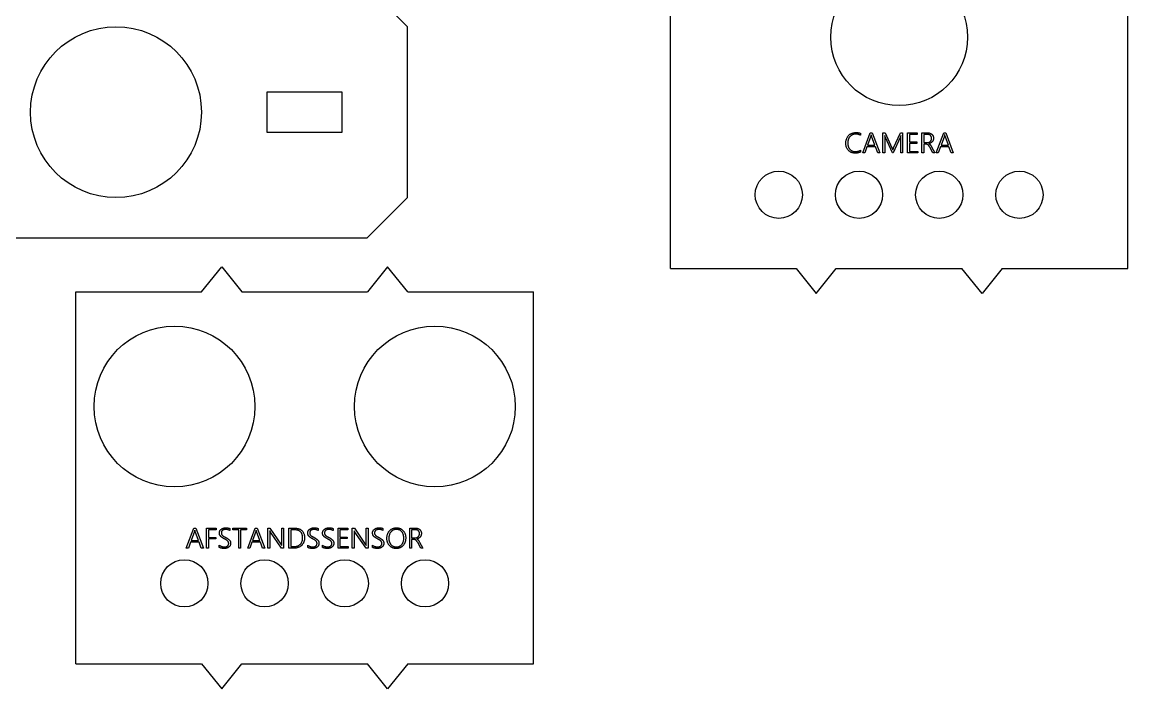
# Model space of a CAD drawing. Header units: millimetres. Extents: x 0 to 333, y 0 to 392.
# Drawn here: x 209 to 318.9, y 145.8 to 212.1 of the extents above; entities that cross this region are included whole.
import ezdxf

# ---------------------------------------------------------------- set-up
doc = ezdxf.new("R2010")
doc.units = ezdxf.units.MM

msp = doc.modelspace()

# ---------------------------------------------------------------- linework, layer by layer
at = {"color": 7, "linetype": 'Continuous', "lineweight": 25}
for p, q in [((273.44, 187.61), (273.44, 224.61)), ((318.94, 187.61), (318.94, 224.61)), ((247.29, 211.66), (243.29, 215.66)), ((247.29, 194.66), (247.29, 211.66)), ((240.79, 205.16), (233.29, 205.16)), ((233.29, 205.16), (233.29, 201.16)), ((240.79, 201.16), (240.79, 205.16)), ((233.29, 201.16), (240.79, 201.16)), ((292.34, 201.06), (292.34, 200.86)), ((292.57, 199.11), (293.32, 201.11)), ((293.37, 200.76), (293.05, 199.87)), ((293.32, 201.11), (293.51, 201.11)), ((293.41, 200.9), (293.41, 200.9)), ((293.78, 199.87), (293.45, 200.76)), ((293.51, 201.11), (294.26, 199.11)), ((294.58, 201.11), (294.8, 201.11)), ((294.58, 199.11), (294.58, 201.11)), ((294.76, 200.83), (294.76, 200.83)), ((294.77, 200.5), (294.77, 199.11)), ((294.8, 201.11), (295.48, 199.6)), ((295.52, 199.11), (294.82, 200.64)), ((296.29, 200.64), (295.6, 199.11)), ((295.64, 199.6), (296.32, 201.11)), ((296.32, 201.11), (296.53, 201.11)), ((296.35, 199.11), (296.35, 200.49)), ((296.36, 200.83), (296.36, 200.83)), ((296.53, 201.11), (296.53, 199.11)), ((297.03, 201.11), (298, 201.11)), ((297.03, 199.11), (297.03, 201.11)), ((297.22, 200.95), (297.22, 200.21)), ((298, 200.95), (297.22, 200.95)), ((297.22, 200.21), (297.94, 200.21)), ((297.94, 200.21), (297.94, 200.05)), ((298, 201.11), (298, 200.95)), ((298.45, 201.11), (299.03, 201.11)), ((298.45, 199.11), (298.45, 201.11)), ((298.64, 200.95), (298.64, 200.13)), ((298.98, 200.95), (298.64, 200.95)), ((299.88, 199.11), (300.64, 201.11)), ((300.69, 200.76), (300.36, 199.87)), ((300.64, 201.11), (300.83, 201.11)), ((300.73, 200.9), (300.72, 200.9)), ((301.09, 199.87), (300.77, 200.76)), ((300.83, 201.11), (301.58, 199.11)), ((292.34, 199.37), (292.34, 199.19)), ((292.77, 199.11), (292.57, 199.11)), ((292.99, 199.71), (292.77, 199.11)), ((293.84, 199.71), (292.99, 199.71)), ((293.05, 199.87), (293.78, 199.87)), ((294.06, 199.11), (293.84, 199.71)), ((294.26, 199.11), (294.06, 199.11)), ((294.77, 199.11), (294.58, 199.11)), ((295.6, 199.11), (295.52, 199.11)), ((295.56, 199.4), (295.56, 199.4)), ((296.53, 199.11), (296.35, 199.11)), ((298.05, 199.11), (297.03, 199.11)), ((297.22, 200.05), (297.22, 199.26)), ((297.94, 200.05), (297.22, 200.05)), ((297.22, 199.26), (298.05, 199.26)), ((298.05, 199.26), (298.05, 199.11)), ((298.64, 199.11), (298.45, 199.11)), ((298.64, 200.13), (298.97, 200.13)), ((298.64, 199.97), (298.64, 199.11)), ((298.86, 199.97), (298.64, 199.97)), ((299.16, 200.03), (299.16, 200.03)), ((299.54, 199.11), (299.24, 199.68)), ((299.42, 199.72), (299.75, 199.11)), ((299.75, 199.11), (299.54, 199.11)), ((300.09, 199.11), (299.88, 199.11)), ((300.3, 199.71), (300.09, 199.11)), ((301.15, 199.71), (300.3, 199.71)), ((300.36, 199.87), (301.09, 199.87)), ((301.37, 199.11), (301.15, 199.71)), ((301.58, 199.11), (301.37, 199.11)), ((243.29, 190.66), (247.29, 194.66)), ((207.29, 190.66), (243.29, 190.66)), ((226.81, 185.27), (228.81, 187.77)), ((228.81, 187.77), (230.81, 185.27)), ((245.31, 187.77), (243.31, 185.27)), ((247.31, 185.27), (245.31, 187.77)), ((273.44, 187.61), (285.94, 187.61)), ((285.94, 187.61), (287.94, 185.11)), ((287.94, 185.11), (289.94, 187.61)), ((289.94, 187.61), (302.44, 187.61)), ((304.44, 185.11), (302.44, 187.61)), ((306.44, 187.61), (304.44, 185.11)), ((306.44, 187.61), (318.94, 187.61)), ((214.31, 148.27), (214.31, 185.27)), ((214.31, 185.27), (226.81, 185.27)), ((230.81, 185.27), (243.31, 185.27)), ((247.31, 185.27), (259.81, 185.27)), ((259.81, 148.27), (259.81, 185.27)), ((225.28, 159.77), (226.04, 161.77)), ((226.04, 161.77), (226.23, 161.77)), ((226.23, 161.77), (226.98, 159.77)), ((227.3, 161.77), (228.27, 161.77)), ((227.3, 159.77), (227.3, 161.77)), ((228.27, 161.77), (228.27, 161.61)), ((229.61, 161.73), (229.61, 161.53)), ((229.93, 161.77), (231.26, 161.77)), ((229.93, 161.61), (229.93, 161.77)), ((231.26, 161.77), (231.26, 161.61)), ((231.39, 159.77), (232.15, 161.77)), ((232.15, 161.77), (232.33, 161.77)), ((232.33, 161.77), (233.09, 159.77)), ((233.41, 161.77), (233.61, 161.77)), ((233.41, 159.77), (233.41, 161.77)), ((233.61, 161.77), (234.7, 160.18)), ((234.78, 161.77), (234.96, 161.77)), ((234.78, 160.28), (234.78, 161.77)), ((234.96, 161.77), (234.96, 159.77)), ((235.49, 161.77), (236.01, 161.77)), ((235.49, 159.77), (235.49, 161.77)), ((238.4, 161.73), (238.4, 161.53)), ((239.88, 161.73), (239.88, 161.53)), ((240.38, 161.77), (241.35, 161.77)), ((240.38, 159.77), (240.38, 161.77)), ((241.35, 161.77), (241.35, 161.61)), ((241.8, 161.77), (242.01, 161.77)), ((241.8, 159.77), (241.8, 161.77)), ((242.01, 161.77), (243.09, 160.18)), ((243.17, 161.77), (243.36, 161.77)), ((243.17, 160.28), (243.17, 161.77)), ((243.36, 161.77), (243.36, 159.77)), ((244.85, 161.73), (244.85, 161.53)), ((247.51, 161.77), (248.09, 161.77)), ((247.51, 159.77), (247.51, 161.77)), ((226.09, 161.42), (225.77, 160.53)), ((226.13, 161.56), (226.13, 161.56)), ((226.49, 160.53), (226.17, 161.42)), ((227.49, 161.61), (227.49, 160.85)), ((228.27, 161.61), (227.49, 161.61)), ((227.49, 160.85), (228.21, 160.85)), ((227.49, 160.69), (227.49, 159.77)), ((228.21, 160.69), (227.49, 160.69)), ((228.21, 160.85), (228.21, 160.69)), ((230.5, 161.61), (229.93, 161.61)), ((230.5, 159.77), (230.5, 161.61)), ((230.69, 161.61), (230.69, 159.77)), ((231.26, 161.61), (230.69, 161.61)), ((232.19, 161.42), (231.87, 160.53)), ((232.24, 161.56), (232.23, 161.56)), ((232.6, 160.53), (232.27, 161.42)), ((233.59, 161.5), (233.59, 161.5)), ((233.59, 161.32), (233.59, 159.77)), ((234.77, 159.77), (233.67, 161.37)), ((235.67, 161.61), (235.67, 159.93)), ((236, 161.61), (235.67, 161.61)), ((240.57, 161.61), (240.57, 160.87)), ((241.35, 161.61), (240.57, 161.61)), ((240.57, 160.87), (241.29, 160.87)), ((240.57, 160.72), (240.57, 159.93)), ((241.29, 160.72), (240.57, 160.72)), ((241.29, 160.87), (241.29, 160.72)), ((241.99, 161.5), (241.98, 161.5)), ((241.99, 161.32), (241.99, 159.77)), ((243.17, 159.77), (242.06, 161.37)), ((248.04, 161.61), (247.7, 161.61)), ((247.7, 161.61), (247.7, 160.79)), ((247.7, 160.79), (248.03, 160.79)), ((247.7, 160.64), (247.7, 159.77)), ((247.92, 160.64), (247.7, 160.64)), ((248.22, 160.69), (248.22, 160.69)), ((225.49, 159.77), (225.28, 159.77)), ((225.7, 160.37), (225.49, 159.77)), ((226.56, 160.37), (225.7, 160.37)), ((225.77, 160.53), (226.49, 160.53)), ((226.78, 159.77), (226.56, 160.37)), ((226.98, 159.77), (226.78, 159.77)), ((227.49, 159.77), (227.3, 159.77)), ((228.57, 159.84), (228.57, 160.06)), ((230.69, 159.77), (230.5, 159.77)), ((231.6, 159.77), (231.39, 159.77)), ((231.81, 160.37), (231.6, 159.77)), ((232.66, 160.37), (231.81, 160.37)), ((231.87, 160.53), (232.6, 160.53)), ((232.88, 159.77), (232.66, 160.37)), ((233.09, 159.77), (232.88, 159.77)), ((233.59, 159.77), (233.41, 159.77)), ((234.96, 159.77), (234.77, 159.77)), ((234.78, 160.05), (234.79, 160.05)), ((235.99, 159.77), (235.49, 159.77)), ((235.67, 159.93), (235.98, 159.93)), ((237.36, 159.84), (237.36, 160.06)), ((238.83, 159.84), (238.83, 160.06)), ((241.4, 159.77), (240.38, 159.77)), ((240.57, 159.93), (241.4, 159.93)), ((241.4, 159.93), (241.4, 159.77)), ((241.99, 159.77), (241.8, 159.77)), ((243.36, 159.77), (243.17, 159.77)), ((243.18, 160.05), (243.18, 160.05)), ((243.8, 159.84), (243.8, 160.06)), ((247.7, 159.77), (247.51, 159.77)), ((248.6, 159.77), (248.3, 160.34)), ((248.48, 160.38), (248.81, 159.77)), ((248.81, 159.77), (248.6, 159.77)), ((214.31, 148.27), (226.81, 148.27)), ((226.81, 148.27), (228.81, 145.77)), ((228.81, 145.77), (230.81, 148.27)), ((230.81, 148.27), (243.31, 148.27)), ((245.31, 145.77), (243.31, 148.27)), ((247.31, 148.27), (245.31, 145.77)), ((247.31, 148.27), (259.81, 148.27))]:
    msp.add_line(p, q, dxfattribs=at)
for centre, radius in [((296.19, 210.61), 6.8), ((218.29, 203.16), 8.5), ((284.22, 194.94), 2.35), ((292.2, 194.94), 2.35), ((300.18, 194.94), 2.35), ((308.16, 194.94), 2.35), ((224.11, 173.87), 8), ((250.01, 173.87), 8), ((225.09, 156.27), 2.35), ((233.07, 156.27), 2.35), ((241.05, 156.27), 2.35), ((249.03, 156.27), 2.35)]:
    msp.add_circle(centre, radius, dxfattribs=at)
for points, knots in [([(290.89, 200.07), (290.89, 200.11), (290.89, 200.18), (290.9, 200.29), (290.93, 200.39), (290.96, 200.49), (290.99, 200.58), (291.04, 200.67), (291.1, 200.75), (291.16, 200.83), (291.23, 200.9), (291.3, 200.96), (291.38, 201.01), (291.47, 201.05), (291.57, 201.09), (291.67, 201.11), (291.78, 201.13), (291.85, 201.13), (291.89, 201.13)], [0, 0, 0, 0, 0.0677449, 0.1334185, 0.1977315, 0.260934, 0.3230882, 0.3835363, 0.4428467, 0.5018143, 0.5606693, 0.6193592, 0.6788885, 0.7396555, 0.8017727, 0.8656164, 0.9312426, 1, 1, 1, 1]), ([(291.89, 200.97), (291.86, 200.97), (291.79, 200.97), (291.71, 200.96), (291.62, 200.94), (291.54, 200.91), (291.47, 200.87), (291.41, 200.83), (291.34, 200.78), (291.29, 200.72), (291.24, 200.66), (291.2, 200.59), (291.16, 200.52), (291.13, 200.44), (291.11, 200.35), (291.09, 200.27), (291.08, 200.18), (291.08, 200.11), (291.08, 200.08)], [0, 0, 0, 0, 0.069226, 0.135117, 0.198313, 0.259662, 0.319216, 0.377433, 0.435186, 0.493112, 0.551482, 0.610323, 0.67096, 0.733268, 0.797226, 0.862426, 0.930191, 1, 1, 1, 1]), ([(291.89, 201.13), (291.93, 201.13), (292.01, 201.13), (292.13, 201.12), (292.24, 201.09), (292.31, 201.07), (292.34, 201.06)], [0, 0, 0, 0, 0.266913, 0.521299, 0.765256, 1, 1, 1, 1]), ([(292.34, 200.86), (292.33, 200.87), (292.29, 200.89), (292.24, 200.91), (292.18, 200.93), (292.12, 200.95), (292.06, 200.96), (292.01, 200.97), (291.95, 200.97), (291.91, 200.97), (291.89, 200.97)], [0, 0, 0, 0, 0.12675, 0.251783, 0.375882, 0.500034, 0.623752, 0.747917, 0.872932, 1, 1, 1, 1]), ([(293.41, 200.9), (293.41, 200.88), (293.4, 200.86), (293.39, 200.82), (293.38, 200.79), (293.37, 200.77), (293.37, 200.76)], [0, 0, 0, 0, 0.293668, 0.558533, 0.791736, 1, 1, 1, 1]), ([(293.45, 200.76), (293.45, 200.77), (293.44, 200.79), (293.43, 200.82), (293.42, 200.86), (293.42, 200.88), (293.41, 200.9)], [0, 0, 0, 0, 0.208758, 0.442514, 0.707303, 1, 1, 1, 1]), ([(294.76, 200.83), (294.76, 200.81), (294.76, 200.76), (294.76, 200.68), (294.77, 200.6), (294.77, 200.53), (294.77, 200.5)], [0, 0, 0, 0, 0.208797, 0.444751, 0.708064, 1, 1, 1, 1]), ([(294.82, 200.64), (294.82, 200.65), (294.81, 200.68), (294.79, 200.72), (294.78, 200.77), (294.77, 200.81), (294.76, 200.83)], [0, 0, 0, 0, 0.1993606, 0.4330488, 0.6989988, 1, 1, 1, 1]), ([(296.36, 200.83), (296.35, 200.81), (296.34, 200.77), (296.32, 200.72), (296.31, 200.68), (296.3, 200.66), (296.29, 200.64)], [0, 0, 0, 0, 0.315804, 0.586384, 0.814494, 1, 1, 1, 1]), ([(296.35, 200.49), (296.35, 200.5), (296.35, 200.52), (296.35, 200.55), (296.35, 200.59), (296.35, 200.63), (296.35, 200.67), (296.36, 200.72), (296.36, 200.77), (296.36, 200.81), (296.36, 200.83)], [0, 0, 0, 0, 0.082934, 0.179109, 0.286131, 0.405207, 0.536403, 0.678466, 0.833798, 1, 1, 1, 1]), ([(298.97, 200.13), (298.98, 200.13), (299.02, 200.13), (299.06, 200.14), (299.11, 200.15), (299.15, 200.16), (299.19, 200.18), (299.23, 200.2), (299.26, 200.22), (299.29, 200.25), (299.32, 200.28), (299.35, 200.31), (299.37, 200.35), (299.39, 200.38), (299.4, 200.43), (299.41, 200.47), (299.42, 200.52), (299.42, 200.55), (299.42, 200.56)], [0, 0, 0, 0, 0.0698763, 0.137191, 0.2019732, 0.2658106, 0.3281339, 0.3882534, 0.4469945, 0.5048381, 0.56294, 0.6211395, 0.6792946, 0.7396541, 0.8018115, 0.8650014, 0.931296, 1, 1, 1, 1]), ([(299.42, 200.56), (299.42, 200.58), (299.42, 200.61), (299.41, 200.65), (299.4, 200.69), (299.39, 200.72), (299.37, 200.76), (299.35, 200.79), (299.33, 200.82), (299.31, 200.85), (299.28, 200.87), (299.24, 200.89), (299.21, 200.91), (299.17, 200.92), (299.13, 200.94), (299.08, 200.94), (299.03, 200.95), (299, 200.95), (298.98, 200.95)], [0, 0, 0, 0, 0.066727, 0.12957, 0.190202, 0.248732, 0.30562, 0.361838, 0.418301, 0.475148, 0.533157, 0.591421, 0.651341, 0.71407, 0.779824, 0.849389, 0.922685, 1, 1, 1, 1]), ([(299.03, 201.11), (299.04, 201.11), (299.08, 201.11), (299.14, 201.1), (299.19, 201.09), (299.24, 201.07), (299.29, 201.05), (299.34, 201.03), (299.39, 201), (299.43, 200.97), (299.47, 200.94), (299.5, 200.9), (299.54, 200.86), (299.56, 200.81), (299.58, 200.76), (299.6, 200.7), (299.61, 200.64), (299.61, 200.6), (299.61, 200.58)], [0, 0, 0, 0, 0.0628, 0.125481, 0.187111, 0.24937, 0.310852, 0.370951, 0.430585, 0.489815, 0.549074, 0.608373, 0.668736, 0.730549, 0.794093, 0.859165, 0.927872, 1, 1, 1, 1]), ([(299.61, 200.58), (299.61, 200.56), (299.61, 200.52), (299.6, 200.47), (299.59, 200.43), (299.58, 200.38), (299.56, 200.34), (299.54, 200.3), (299.52, 200.26), (299.49, 200.22), (299.46, 200.19), (299.42, 200.16), (299.39, 200.13), (299.34, 200.1), (299.3, 200.08), (299.26, 200.06), (299.21, 200.04), (299.17, 200.04), (299.16, 200.03)], [0, 0, 0, 0, 0.067555, 0.132825, 0.196416, 0.258628, 0.319428, 0.379093, 0.437919, 0.497029, 0.555703, 0.615162, 0.675862, 0.737499, 0.800501, 0.86506, 0.931284, 1, 1, 1, 1]), ([(300.72, 200.9), (300.72, 200.88), (300.72, 200.86), (300.71, 200.82), (300.7, 200.79), (300.69, 200.77), (300.69, 200.76)], [0, 0, 0, 0, 0.293668, 0.558533, 0.791736, 1, 1, 1, 1]), ([(300.77, 200.76), (300.76, 200.77), (300.76, 200.79), (300.75, 200.82), (300.74, 200.86), (300.73, 200.88), (300.73, 200.9)], [0, 0, 0, 0, 0.208758, 0.442514, 0.707303, 1, 1, 1, 1]), ([(291.82, 199.08), (291.78, 199.08), (291.72, 199.08), (291.62, 199.1), (291.52, 199.12), (291.43, 199.15), (291.35, 199.19), (291.27, 199.24), (291.2, 199.3), (291.14, 199.36), (291.08, 199.43), (291.03, 199.5), (290.99, 199.59), (290.95, 199.67), (290.92, 199.77), (290.9, 199.86), (290.89, 199.96), (290.89, 200.03), (290.89, 200.07)], [0, 0, 0, 0, 0.067814, 0.132706, 0.196076, 0.257902, 0.318378, 0.377546, 0.436185, 0.494593, 0.553447, 0.612588, 0.673208, 0.735517, 0.799377, 0.864227, 0.931119, 1, 1, 1, 1]), ([(291.08, 200.08), (291.08, 200.05), (291.08, 200), (291.09, 199.91), (291.11, 199.83), (291.13, 199.76), (291.15, 199.68), (291.19, 199.61), (291.23, 199.55), (291.27, 199.49), (291.32, 199.43), (291.38, 199.38), (291.44, 199.34), (291.51, 199.3), (291.58, 199.27), (291.66, 199.25), (291.75, 199.24), (291.81, 199.24), (291.84, 199.24)], [0, 0, 0, 0, 0.067038, 0.132525, 0.196399, 0.259851, 0.321606, 0.381835, 0.440944, 0.499182, 0.5573, 0.615542, 0.674601, 0.734989, 0.797017, 0.861319, 0.92874, 1, 1, 1, 1]), ([(292.34, 199.19), (292.32, 199.18), (292.29, 199.16), (292.22, 199.14), (292.16, 199.12), (292.1, 199.11), (292.03, 199.09), (291.96, 199.09), (291.89, 199.08), (291.84, 199.08), (291.82, 199.08)], [0, 0, 0, 0, 0.117713, 0.237142, 0.357572, 0.480853, 0.605882, 0.733752, 0.865497, 1, 1, 1, 1]), ([(291.84, 199.24), (291.86, 199.24), (291.91, 199.24), (291.98, 199.25), (292.04, 199.26), (292.11, 199.27), (292.17, 199.29), (292.23, 199.31), (292.29, 199.34), (292.32, 199.36), (292.34, 199.37)], [0, 0, 0, 0, 0.134056, 0.264685, 0.391501, 0.516056, 0.638588, 0.760135, 0.880061, 1, 1, 1, 1]), ([(295.48, 199.6), (295.49, 199.59), (295.5, 199.56), (295.52, 199.51), (295.54, 199.45), (295.55, 199.42), (295.56, 199.4)], [0, 0, 0, 0, 0.241978, 0.485967, 0.737379, 1, 1, 1, 1]), ([(295.56, 199.4), (295.57, 199.42), (295.58, 199.45), (295.6, 199.5), (295.62, 199.55), (295.63, 199.58), (295.64, 199.6)], [0, 0, 0, 0, 0.264006, 0.503116, 0.741207, 1, 1, 1, 1]), ([(299.24, 199.68), (299.23, 199.69), (299.22, 199.72), (299.19, 199.76), (299.17, 199.79), (299.15, 199.83), (299.11, 199.87), (299.07, 199.91), (299.02, 199.94), (298.97, 199.96), (298.91, 199.97), (298.88, 199.97), (298.86, 199.97)], [0, 0, 0, 0, 0.090322, 0.174269, 0.25247, 0.323795, 0.453523, 0.568606, 0.674818, 0.777295, 0.88364, 1, 1, 1, 1]), ([(299.16, 200.03), (299.17, 200.02), (299.19, 200.01), (299.23, 199.98), (299.26, 199.95), (299.29, 199.92), (299.33, 199.88), (299.36, 199.83), (299.39, 199.78), (299.41, 199.74), (299.42, 199.72)], [0, 0, 0, 0, 0.104478, 0.207654, 0.314901, 0.429155, 0.553501, 0.68726, 0.835317, 1, 1, 1, 1]), ([(228.57, 161.28), (228.57, 161.3), (228.58, 161.33), (228.59, 161.39), (228.6, 161.44), (228.62, 161.49), (228.65, 161.54), (228.68, 161.58), (228.72, 161.62), (228.76, 161.66), (228.81, 161.69), (228.86, 161.72), (228.91, 161.74), (228.97, 161.76), (229.03, 161.77), (229.09, 161.79), (229.15, 161.79), (229.2, 161.79), (229.22, 161.79)], [0, 0, 0, 0, 0.063735, 0.124676, 0.183796, 0.242354, 0.300661, 0.358779, 0.416691, 0.475722, 0.535839, 0.597217, 0.660158, 0.725177, 0.791995, 0.859818, 0.928765, 1, 1, 1, 1]), ([(229.22, 161.79), (229.24, 161.79), (229.28, 161.79), (229.33, 161.79), (229.38, 161.79), (229.43, 161.78), (229.48, 161.77), (229.53, 161.76), (229.57, 161.75), (229.6, 161.74), (229.61, 161.73)], [0, 0, 0, 0, 0.144064, 0.281099, 0.413379, 0.541002, 0.662297, 0.779599, 0.891958, 1, 1, 1, 1]), ([(236.01, 161.77), (236.05, 161.77), (236.13, 161.77), (236.25, 161.75), (236.36, 161.74), (236.46, 161.71), (236.55, 161.67), (236.64, 161.63), (236.71, 161.58), (236.78, 161.52), (236.84, 161.46), (236.9, 161.38), (236.94, 161.3), (236.98, 161.22), (237.01, 161.12), (237.03, 161.02), (237.04, 160.91), (237.04, 160.83), (237.04, 160.79)], [0, 0, 0, 0, 0.076225, 0.147957, 0.215583, 0.279565, 0.340358, 0.398656, 0.455173, 0.510529, 0.565501, 0.62094, 0.677267, 0.735466, 0.796321, 0.86031, 0.928068, 1, 1, 1, 1]), ([(237.36, 161.28), (237.36, 161.3), (237.37, 161.33), (237.38, 161.39), (237.39, 161.44), (237.41, 161.49), (237.44, 161.54), (237.47, 161.58), (237.51, 161.62), (237.55, 161.66), (237.6, 161.69), (237.65, 161.72), (237.7, 161.74), (237.76, 161.76), (237.82, 161.77), (237.88, 161.79), (237.94, 161.79), (237.99, 161.79), (238.01, 161.79)], [0, 0, 0, 0, 0.0637348, 0.1246758, 0.1837958, 0.2423537, 0.3006609, 0.3587793, 0.4166912, 0.4757224, 0.5358388, 0.5972169, 0.6601576, 0.7251767, 0.7919952, 0.8598183, 0.9287649, 1, 1, 1, 1]), ([(238.01, 161.79), (238.03, 161.79), (238.07, 161.79), (238.12, 161.79), (238.17, 161.79), (238.22, 161.78), (238.27, 161.77), (238.32, 161.76), (238.36, 161.75), (238.39, 161.74), (238.4, 161.73)], [0, 0, 0, 0, 0.144064, 0.281099, 0.413379, 0.541002, 0.662297, 0.779599, 0.891958, 1, 1, 1, 1]), ([(238.84, 161.28), (238.84, 161.3), (238.84, 161.33), (238.85, 161.39), (238.87, 161.44), (238.89, 161.49), (238.92, 161.54), (238.95, 161.58), (238.99, 161.62), (239.03, 161.66), (239.07, 161.69), (239.12, 161.72), (239.18, 161.74), (239.23, 161.76), (239.29, 161.77), (239.35, 161.79), (239.42, 161.79), (239.46, 161.79), (239.48, 161.79)], [0, 0, 0, 0, 0.0637348, 0.1246758, 0.1837958, 0.2423537, 0.3006609, 0.3587793, 0.4166912, 0.4757224, 0.5358388, 0.5972169, 0.6601576, 0.7251767, 0.7919952, 0.8598183, 0.9287649, 1, 1, 1, 1]), ([(239.48, 161.79), (239.5, 161.79), (239.54, 161.79), (239.59, 161.79), (239.65, 161.79), (239.7, 161.78), (239.75, 161.77), (239.79, 161.76), (239.83, 161.75), (239.86, 161.74), (239.88, 161.73)], [0, 0, 0, 0, 0.144064, 0.281099, 0.413379, 0.541002, 0.662297, 0.779599, 0.891958, 1, 1, 1, 1]), ([(243.81, 161.28), (243.81, 161.3), (243.81, 161.33), (243.82, 161.39), (243.84, 161.44), (243.86, 161.49), (243.89, 161.54), (243.92, 161.58), (243.96, 161.62), (244, 161.66), (244.05, 161.69), (244.1, 161.72), (244.15, 161.74), (244.21, 161.76), (244.27, 161.77), (244.33, 161.79), (244.39, 161.79), (244.43, 161.79), (244.46, 161.79)], [0, 0, 0, 0, 0.0637348, 0.1246758, 0.1837958, 0.2423537, 0.3006609, 0.3587793, 0.4166912, 0.4757224, 0.5358388, 0.5972169, 0.6601576, 0.7251767, 0.7919952, 0.8598183, 0.9287649, 1, 1, 1, 1]), ([(244.46, 161.79), (244.48, 161.79), (244.51, 161.79), (244.57, 161.79), (244.62, 161.79), (244.67, 161.78), (244.72, 161.77), (244.76, 161.76), (244.81, 161.75), (244.84, 161.74), (244.85, 161.73)], [0, 0, 0, 0, 0.144064, 0.281099, 0.413379, 0.541002, 0.662297, 0.779599, 0.891958, 1, 1, 1, 1]), ([(245.24, 160.75), (245.24, 160.78), (245.24, 160.86), (245.25, 160.97), (245.27, 161.07), (245.3, 161.17), (245.34, 161.26), (245.38, 161.35), (245.43, 161.43), (245.49, 161.5), (245.55, 161.57), (245.63, 161.63), (245.71, 161.68), (245.79, 161.72), (245.89, 161.75), (245.99, 161.78), (246.09, 161.79), (246.16, 161.79), (246.2, 161.79)], [0, 0, 0, 0, 0.070944, 0.138921, 0.20488, 0.268796, 0.331017, 0.390998, 0.449575, 0.507295, 0.564667, 0.622228, 0.680315, 0.739952, 0.801246, 0.864691, 0.93057, 1, 1, 1, 1]), ([(246.2, 161.79), (246.23, 161.79), (246.3, 161.79), (246.4, 161.78), (246.49, 161.75), (246.58, 161.72), (246.66, 161.68), (246.74, 161.63), (246.8, 161.57), (246.87, 161.51), (246.92, 161.44), (246.97, 161.36), (247.01, 161.28), (247.05, 161.19), (247.08, 161.1), (247.1, 161), (247.11, 160.9), (247.11, 160.83), (247.11, 160.8)], [0, 0, 0, 0, 0.067853, 0.132812, 0.195223, 0.256506, 0.316411, 0.375224, 0.433412, 0.491893, 0.550755, 0.610399, 0.67091, 0.733598, 0.797774, 0.86313, 0.930533, 1, 1, 1, 1]), ([(248.09, 161.77), (248.11, 161.77), (248.14, 161.77), (248.2, 161.76), (248.25, 161.75), (248.3, 161.73), (248.35, 161.72), (248.4, 161.69), (248.45, 161.67), (248.49, 161.64), (248.53, 161.6), (248.56, 161.56), (248.6, 161.52), (248.62, 161.47), (248.64, 161.42), (248.66, 161.36), (248.67, 161.3), (248.67, 161.26), (248.67, 161.24)], [0, 0, 0, 0, 0.0628, 0.125481, 0.187111, 0.24937, 0.310852, 0.370951, 0.430585, 0.489815, 0.549074, 0.608373, 0.668736, 0.730549, 0.794093, 0.859165, 0.927872, 1, 1, 1, 1]), ([(226.13, 161.56), (226.12, 161.54), (226.12, 161.52), (226.11, 161.48), (226.1, 161.45), (226.09, 161.43), (226.09, 161.42)], [0, 0, 0, 0, 0.293668, 0.558533, 0.791736, 1, 1, 1, 1]), ([(226.17, 161.42), (226.17, 161.43), (226.16, 161.45), (226.15, 161.48), (226.14, 161.52), (226.13, 161.54), (226.13, 161.56)], [0, 0, 0, 0, 0.208758, 0.442514, 0.707303, 1, 1, 1, 1]), ([(229.05, 160.71), (229.03, 160.72), (228.99, 160.74), (228.94, 160.78), (228.88, 160.81), (228.84, 160.84), (228.79, 160.87), (228.75, 160.9), (228.72, 160.93), (228.69, 160.97), (228.66, 161), (228.64, 161.03), (228.62, 161.07), (228.6, 161.11), (228.59, 161.14), (228.58, 161.19), (228.58, 161.23), (228.57, 161.26), (228.57, 161.28)], [0, 0, 0, 0, 0.089078, 0.173101, 0.251216, 0.324082, 0.391474, 0.455748, 0.515299, 0.571813, 0.625648, 0.677941, 0.729585, 0.780128, 0.831353, 0.885231, 0.940946, 1, 1, 1, 1]), ([(229.2, 161.64), (229.18, 161.64), (229.16, 161.64), (229.11, 161.63), (229.07, 161.62), (229.03, 161.61), (228.99, 161.6), (228.96, 161.59), (228.92, 161.57), (228.89, 161.55), (228.87, 161.53), (228.84, 161.5), (228.82, 161.47), (228.8, 161.44), (228.78, 161.41), (228.78, 161.37), (228.77, 161.34), (228.77, 161.31), (228.77, 161.3)], [0, 0, 0, 0, 0.070659, 0.140277, 0.207866, 0.274449, 0.338928, 0.401051, 0.462157, 0.521852, 0.580128, 0.637141, 0.694589, 0.752299, 0.810754, 0.87107, 0.933949, 1, 1, 1, 1]), ([(228.77, 161.3), (228.77, 161.28), (228.77, 161.26), (228.77, 161.22), (228.78, 161.19), (228.79, 161.16), (228.8, 161.13), (228.82, 161.11), (228.84, 161.08), (228.86, 161.05), (228.89, 161.03), (228.92, 161), (228.96, 160.98), (229, 160.96), (229.04, 160.93), (229.09, 160.9), (229.14, 160.87), (229.18, 160.85), (229.2, 160.84)], [0, 0, 0, 0, 0.056398, 0.109489, 0.158938, 0.205362, 0.251354, 0.298957, 0.348886, 0.401054, 0.456764, 0.517129, 0.582083, 0.651682, 0.727748, 0.810957, 0.902166, 1, 1, 1, 1]), ([(229.5, 160.25), (229.5, 160.26), (229.5, 160.28), (229.5, 160.32), (229.49, 160.35), (229.48, 160.38), (229.46, 160.41), (229.44, 160.44), (229.42, 160.47), (229.39, 160.49), (229.36, 160.52), (229.33, 160.55), (229.29, 160.57), (229.25, 160.6), (229.21, 160.62), (229.16, 160.65), (229.11, 160.68), (229.07, 160.7), (229.05, 160.71)], [0, 0, 0, 0, 0.056037, 0.108906, 0.158548, 0.206741, 0.254127, 0.304049, 0.35492, 0.408982, 0.466181, 0.527955, 0.592909, 0.663229, 0.738497, 0.819442, 0.907032, 1, 1, 1, 1]), ([(229.61, 161.53), (229.6, 161.54), (229.57, 161.56), (229.52, 161.58), (229.47, 161.6), (229.42, 161.61), (229.37, 161.62), (229.31, 161.63), (229.26, 161.64), (229.22, 161.64), (229.2, 161.64)], [0, 0, 0, 0, 0.117858, 0.236682, 0.357139, 0.479208, 0.60482, 0.732257, 0.864402, 1, 1, 1, 1]), ([(229.2, 160.84), (229.22, 160.83), (229.26, 160.81), (229.31, 160.78), (229.37, 160.75), (229.42, 160.72), (229.46, 160.68), (229.5, 160.65), (229.54, 160.62), (229.57, 160.58), (229.6, 160.55), (229.63, 160.51), (229.65, 160.48), (229.66, 160.44), (229.68, 160.4), (229.69, 160.36), (229.69, 160.31), (229.69, 160.28), (229.69, 160.27)], [0, 0, 0, 0, 0.085508, 0.167007, 0.243156, 0.315146, 0.382915, 0.447628, 0.509113, 0.568012, 0.624598, 0.678887, 0.73174, 0.783412, 0.835114, 0.888155, 0.942719, 1, 1, 1, 1]), ([(232.23, 161.56), (232.23, 161.54), (232.22, 161.52), (232.21, 161.48), (232.2, 161.45), (232.2, 161.43), (232.19, 161.42)], [0, 0, 0, 0, 0.293668, 0.558533, 0.791736, 1, 1, 1, 1]), ([(232.27, 161.42), (232.27, 161.43), (232.26, 161.45), (232.25, 161.48), (232.24, 161.52), (232.24, 161.54), (232.24, 161.56)], [0, 0, 0, 0, 0.208758, 0.442514, 0.707303, 1, 1, 1, 1]), ([(233.59, 161.5), (233.59, 161.49), (233.59, 161.47), (233.59, 161.43), (233.59, 161.37), (233.59, 161.34), (233.59, 161.32)], [0, 0, 0, 0, 0.166092, 0.386073, 0.662531, 1, 1, 1, 1]), ([(233.67, 161.37), (233.66, 161.38), (233.65, 161.4), (233.63, 161.43), (233.61, 161.47), (233.6, 161.49), (233.59, 161.5)], [0, 0, 0, 0, 0.25441, 0.513536, 0.763842, 1, 1, 1, 1]), ([(235.98, 159.93), (236.01, 159.93), (236.08, 159.93), (236.17, 159.94), (236.26, 159.96), (236.34, 159.98), (236.42, 160.01), (236.49, 160.05), (236.56, 160.1), (236.62, 160.15), (236.67, 160.21), (236.72, 160.27), (236.76, 160.34), (236.79, 160.42), (236.82, 160.5), (236.84, 160.59), (236.85, 160.69), (236.85, 160.76), (236.85, 160.79)], [0, 0, 0, 0, 0.0716195, 0.1397601, 0.2049155, 0.2672617, 0.3273701, 0.3854788, 0.4422564, 0.4984188, 0.5547053, 0.6115066, 0.6697794, 0.7299555, 0.7925579, 0.8581188, 0.9272032, 1, 1, 1, 1]), ([(237.04, 160.79), (237.04, 160.76), (237.04, 160.68), (237.03, 160.57), (237, 160.47), (236.97, 160.37), (236.93, 160.28), (236.88, 160.2), (236.83, 160.12), (236.76, 160.05), (236.69, 159.98), (236.61, 159.93), (236.52, 159.88), (236.43, 159.84), (236.32, 159.81), (236.22, 159.78), (236.1, 159.77), (236.03, 159.77), (235.99, 159.77)], [0, 0, 0, 0, 0.068007, 0.133258, 0.196564, 0.25814, 0.318103, 0.376765, 0.434591, 0.492135, 0.549923, 0.608264, 0.668097, 0.729646, 0.793415, 0.859083, 0.928043, 1, 1, 1, 1]), ([(236.85, 160.79), (236.85, 160.82), (236.85, 160.89), (236.84, 160.98), (236.82, 161.07), (236.8, 161.15), (236.77, 161.22), (236.73, 161.29), (236.69, 161.35), (236.64, 161.41), (236.58, 161.45), (236.52, 161.5), (236.45, 161.53), (236.37, 161.56), (236.29, 161.58), (236.2, 161.6), (236.1, 161.61), (236.03, 161.61), (236, 161.61)], [0, 0, 0, 0, 0.073434, 0.142362, 0.207253, 0.268784, 0.327412, 0.384002, 0.439037, 0.493345, 0.548215, 0.603816, 0.661596, 0.721869, 0.785362, 0.852528, 0.923838, 1, 1, 1, 1]), ([(237.84, 160.71), (237.82, 160.72), (237.78, 160.74), (237.73, 160.78), (237.67, 160.81), (237.62, 160.84), (237.58, 160.87), (237.54, 160.9), (237.51, 160.93), (237.48, 160.97), (237.45, 161), (237.42, 161.03), (237.41, 161.07), (237.39, 161.11), (237.38, 161.14), (237.37, 161.19), (237.36, 161.23), (237.36, 161.26), (237.36, 161.28)], [0, 0, 0, 0, 0.089078, 0.173101, 0.251216, 0.324082, 0.391474, 0.455748, 0.515299, 0.571813, 0.625648, 0.677941, 0.729585, 0.780128, 0.831353, 0.885231, 0.940946, 1, 1, 1, 1]), ([(237.99, 161.64), (237.97, 161.64), (237.94, 161.64), (237.9, 161.63), (237.86, 161.62), (237.82, 161.61), (237.78, 161.6), (237.75, 161.59), (237.71, 161.57), (237.68, 161.55), (237.66, 161.53), (237.63, 161.5), (237.61, 161.47), (237.59, 161.44), (237.57, 161.41), (237.56, 161.37), (237.56, 161.34), (237.56, 161.31), (237.56, 161.3)], [0, 0, 0, 0, 0.070659, 0.140277, 0.207866, 0.274449, 0.338928, 0.401051, 0.462157, 0.521852, 0.580128, 0.637141, 0.694589, 0.752299, 0.810754, 0.87107, 0.933949, 1, 1, 1, 1]), ([(237.56, 161.3), (237.56, 161.28), (237.56, 161.26), (237.56, 161.22), (237.57, 161.19), (237.58, 161.16), (237.59, 161.13), (237.61, 161.11), (237.63, 161.08), (237.65, 161.05), (237.68, 161.03), (237.71, 161), (237.75, 160.98), (237.79, 160.96), (237.83, 160.93), (237.88, 160.9), (237.93, 160.87), (237.97, 160.85), (237.99, 160.84)], [0, 0, 0, 0, 0.056398, 0.109489, 0.158938, 0.205362, 0.251354, 0.298957, 0.348886, 0.401054, 0.456764, 0.517129, 0.582083, 0.651682, 0.727748, 0.810957, 0.902166, 1, 1, 1, 1]), ([(238.29, 160.25), (238.29, 160.26), (238.29, 160.28), (238.28, 160.32), (238.28, 160.35), (238.26, 160.38), (238.25, 160.41), (238.23, 160.44), (238.21, 160.47), (238.18, 160.49), (238.15, 160.52), (238.12, 160.55), (238.08, 160.57), (238.04, 160.6), (238, 160.62), (237.95, 160.65), (237.9, 160.68), (237.86, 160.7), (237.84, 160.71)], [0, 0, 0, 0, 0.056037, 0.108906, 0.158548, 0.206741, 0.254127, 0.304049, 0.35492, 0.408982, 0.466181, 0.527955, 0.592909, 0.663229, 0.738497, 0.819442, 0.907032, 1, 1, 1, 1]), ([(238.4, 161.53), (238.39, 161.54), (238.36, 161.56), (238.31, 161.58), (238.26, 161.6), (238.21, 161.61), (238.16, 161.62), (238.1, 161.63), (238.05, 161.64), (238.01, 161.64), (237.99, 161.64)], [0, 0, 0, 0, 0.117858, 0.236682, 0.357139, 0.479208, 0.60482, 0.732257, 0.864402, 1, 1, 1, 1]), ([(237.99, 160.84), (238.01, 160.83), (238.05, 160.81), (238.1, 160.78), (238.16, 160.75), (238.21, 160.72), (238.25, 160.68), (238.29, 160.65), (238.33, 160.62), (238.36, 160.58), (238.39, 160.55), (238.42, 160.51), (238.44, 160.48), (238.45, 160.44), (238.47, 160.4), (238.48, 160.36), (238.48, 160.31), (238.48, 160.28), (238.48, 160.27)], [0, 0, 0, 0, 0.085508, 0.167007, 0.243156, 0.315146, 0.382915, 0.447628, 0.509113, 0.568012, 0.624598, 0.678887, 0.73174, 0.783412, 0.835114, 0.888155, 0.942719, 1, 1, 1, 1]), ([(239.32, 160.71), (239.3, 160.72), (239.26, 160.74), (239.2, 160.78), (239.15, 160.81), (239.1, 160.84), (239.05, 160.87), (239.02, 160.9), (238.98, 160.93), (238.95, 160.97), (238.92, 161), (238.9, 161.03), (238.88, 161.07), (238.86, 161.11), (238.85, 161.14), (238.84, 161.19), (238.84, 161.23), (238.84, 161.26), (238.84, 161.28)], [0, 0, 0, 0, 0.089078, 0.173101, 0.251216, 0.324082, 0.391474, 0.455748, 0.515299, 0.571813, 0.625648, 0.677941, 0.729585, 0.780128, 0.831353, 0.885231, 0.940946, 1, 1, 1, 1]), ([(239.46, 161.64), (239.45, 161.64), (239.42, 161.64), (239.38, 161.63), (239.33, 161.62), (239.29, 161.61), (239.26, 161.6), (239.22, 161.59), (239.19, 161.57), (239.16, 161.55), (239.13, 161.53), (239.1, 161.5), (239.08, 161.47), (239.06, 161.44), (239.05, 161.41), (239.04, 161.37), (239.03, 161.34), (239.03, 161.31), (239.03, 161.3)], [0, 0, 0, 0, 0.070659, 0.140277, 0.207866, 0.274449, 0.338928, 0.401051, 0.462157, 0.521852, 0.580128, 0.637141, 0.694589, 0.752299, 0.810754, 0.87107, 0.933949, 1, 1, 1, 1]), ([(239.03, 161.3), (239.03, 161.28), (239.03, 161.26), (239.04, 161.22), (239.04, 161.19), (239.05, 161.16), (239.07, 161.13), (239.08, 161.11), (239.1, 161.08), (239.13, 161.05), (239.15, 161.03), (239.19, 161), (239.22, 160.98), (239.26, 160.96), (239.3, 160.93), (239.35, 160.9), (239.41, 160.87), (239.44, 160.85), (239.46, 160.84)], [0, 0, 0, 0, 0.056398, 0.109489, 0.158938, 0.205362, 0.251354, 0.298957, 0.348886, 0.401054, 0.456764, 0.517129, 0.582083, 0.651682, 0.727748, 0.810957, 0.902166, 1, 1, 1, 1]), ([(239.76, 160.25), (239.76, 160.26), (239.76, 160.28), (239.76, 160.32), (239.75, 160.35), (239.74, 160.38), (239.72, 160.41), (239.7, 160.44), (239.68, 160.47), (239.66, 160.49), (239.63, 160.52), (239.59, 160.55), (239.56, 160.57), (239.52, 160.6), (239.47, 160.62), (239.42, 160.65), (239.37, 160.68), (239.33, 160.7), (239.32, 160.71)], [0, 0, 0, 0, 0.056037, 0.108906, 0.158548, 0.206741, 0.254127, 0.304049, 0.35492, 0.408982, 0.466181, 0.527955, 0.592909, 0.663229, 0.738497, 0.819442, 0.907032, 1, 1, 1, 1]), ([(239.88, 161.53), (239.86, 161.54), (239.83, 161.56), (239.78, 161.58), (239.73, 161.6), (239.68, 161.61), (239.63, 161.62), (239.58, 161.63), (239.52, 161.64), (239.48, 161.64), (239.46, 161.64)], [0, 0, 0, 0, 0.117858, 0.236682, 0.357139, 0.479208, 0.60482, 0.732257, 0.864402, 1, 1, 1, 1]), ([(239.46, 160.84), (239.48, 160.83), (239.52, 160.81), (239.58, 160.78), (239.63, 160.75), (239.68, 160.72), (239.72, 160.68), (239.76, 160.65), (239.8, 160.62), (239.83, 160.58), (239.86, 160.55), (239.89, 160.51), (239.91, 160.48), (239.93, 160.44), (239.94, 160.4), (239.95, 160.36), (239.96, 160.31), (239.96, 160.28), (239.96, 160.27)], [0, 0, 0, 0, 0.085508, 0.167007, 0.243156, 0.315146, 0.382915, 0.447628, 0.509113, 0.568012, 0.624598, 0.678887, 0.73174, 0.783412, 0.835114, 0.888155, 0.942719, 1, 1, 1, 1]), ([(241.98, 161.5), (241.98, 161.49), (241.98, 161.47), (241.99, 161.43), (241.99, 161.37), (241.99, 161.34), (241.99, 161.32)], [0, 0, 0, 0, 0.166092, 0.386073, 0.662531, 1, 1, 1, 1]), ([(242.06, 161.37), (242.05, 161.38), (242.04, 161.4), (242.02, 161.43), (242, 161.47), (241.99, 161.49), (241.99, 161.5)], [0, 0, 0, 0, 0.25441, 0.513536, 0.763842, 1, 1, 1, 1]), ([(244.29, 160.71), (244.27, 160.72), (244.23, 160.74), (244.17, 160.78), (244.12, 160.81), (244.07, 160.84), (244.03, 160.87), (243.99, 160.9), (243.95, 160.93), (243.92, 160.97), (243.9, 161), (243.87, 161.03), (243.85, 161.07), (243.84, 161.11), (243.83, 161.14), (243.82, 161.19), (243.81, 161.23), (243.81, 161.26), (243.81, 161.28)], [0, 0, 0, 0, 0.089078, 0.173101, 0.251216, 0.324082, 0.391474, 0.455748, 0.515299, 0.571813, 0.625648, 0.677941, 0.729585, 0.780128, 0.831353, 0.885231, 0.940946, 1, 1, 1, 1]), ([(244.44, 161.64), (244.42, 161.64), (244.39, 161.64), (244.35, 161.63), (244.31, 161.62), (244.27, 161.61), (244.23, 161.6), (244.19, 161.59), (244.16, 161.57), (244.13, 161.55), (244.1, 161.53), (244.08, 161.5), (244.06, 161.47), (244.04, 161.44), (244.02, 161.41), (244.01, 161.37), (244, 161.34), (244, 161.31), (244, 161.3)], [0, 0, 0, 0, 0.070659, 0.140277, 0.207866, 0.274449, 0.338928, 0.401051, 0.462157, 0.521852, 0.580128, 0.637141, 0.694589, 0.752299, 0.810754, 0.87107, 0.933949, 1, 1, 1, 1]), ([(244, 161.3), (244, 161.28), (244, 161.26), (244.01, 161.22), (244.02, 161.19), (244.03, 161.16), (244.04, 161.13), (244.06, 161.11), (244.08, 161.08), (244.1, 161.05), (244.13, 161.03), (244.16, 161), (244.2, 160.98), (244.23, 160.96), (244.28, 160.93), (244.33, 160.9), (244.38, 160.87), (244.42, 160.85), (244.44, 160.84)], [0, 0, 0, 0, 0.056398, 0.109489, 0.158938, 0.205362, 0.251354, 0.298957, 0.348886, 0.401054, 0.456764, 0.517129, 0.582083, 0.651682, 0.727748, 0.810957, 0.902166, 1, 1, 1, 1]), ([(244.74, 160.25), (244.74, 160.26), (244.74, 160.28), (244.73, 160.32), (244.72, 160.35), (244.71, 160.38), (244.7, 160.41), (244.68, 160.44), (244.66, 160.47), (244.63, 160.49), (244.6, 160.52), (244.57, 160.55), (244.53, 160.57), (244.49, 160.6), (244.44, 160.62), (244.4, 160.65), (244.34, 160.68), (244.31, 160.7), (244.29, 160.71)], [0, 0, 0, 0, 0.056037, 0.108906, 0.158548, 0.206741, 0.254127, 0.304049, 0.35492, 0.408982, 0.466181, 0.527955, 0.592909, 0.663229, 0.738497, 0.819442, 0.907032, 1, 1, 1, 1]), ([(244.85, 161.53), (244.83, 161.54), (244.8, 161.56), (244.76, 161.58), (244.71, 161.6), (244.66, 161.61), (244.6, 161.62), (244.55, 161.63), (244.49, 161.64), (244.45, 161.64), (244.44, 161.64)], [0, 0, 0, 0, 0.117858, 0.236682, 0.357139, 0.479208, 0.60482, 0.732257, 0.864402, 1, 1, 1, 1]), ([(244.44, 160.84), (244.46, 160.83), (244.5, 160.81), (244.55, 160.78), (244.6, 160.75), (244.65, 160.72), (244.7, 160.68), (244.74, 160.65), (244.77, 160.62), (244.81, 160.58), (244.84, 160.55), (244.86, 160.51), (244.88, 160.48), (244.9, 160.44), (244.91, 160.4), (244.92, 160.36), (244.93, 160.31), (244.93, 160.28), (244.93, 160.27)], [0, 0, 0, 0, 0.085508, 0.167007, 0.243156, 0.315146, 0.382915, 0.447628, 0.509113, 0.568012, 0.624598, 0.678887, 0.73174, 0.783412, 0.835114, 0.888155, 0.942719, 1, 1, 1, 1]), ([(246.17, 159.74), (246.13, 159.74), (246.06, 159.74), (245.96, 159.76), (245.87, 159.78), (245.78, 159.82), (245.7, 159.86), (245.62, 159.91), (245.55, 159.97), (245.49, 160.03), (245.43, 160.1), (245.38, 160.18), (245.34, 160.26), (245.3, 160.35), (245.27, 160.45), (245.25, 160.54), (245.24, 160.64), (245.24, 160.71), (245.24, 160.75)], [0, 0, 0, 0, 0.06842, 0.133995, 0.197375, 0.259394, 0.32005, 0.379297, 0.438152, 0.496904, 0.556007, 0.615558, 0.676214, 0.738625, 0.802214, 0.866815, 0.932406, 1, 1, 1, 1]), ([(246.18, 161.64), (246.15, 161.64), (246.09, 161.63), (246.01, 161.62), (245.93, 161.6), (245.86, 161.57), (245.79, 161.53), (245.73, 161.49), (245.68, 161.44), (245.63, 161.38), (245.58, 161.32), (245.54, 161.25), (245.51, 161.18), (245.48, 161.1), (245.46, 161.02), (245.44, 160.94), (245.43, 160.85), (245.43, 160.79), (245.43, 160.76)], [0, 0, 0, 0, 0.067943, 0.132729, 0.194952, 0.255772, 0.315241, 0.373676, 0.431903, 0.490554, 0.549621, 0.609607, 0.671036, 0.734314, 0.798994, 0.864471, 0.931451, 1, 1, 1, 1]), ([(245.43, 160.76), (245.43, 160.74), (245.43, 160.68), (245.44, 160.6), (245.45, 160.52), (245.47, 160.44), (245.5, 160.36), (245.53, 160.29), (245.57, 160.22), (245.61, 160.16), (245.66, 160.1), (245.71, 160.05), (245.77, 160.01), (245.84, 159.97), (245.91, 159.94), (245.99, 159.92), (246.08, 159.9), (246.13, 159.9), (246.16, 159.9)], [0, 0, 0, 0, 0.066073, 0.131118, 0.195524, 0.259207, 0.321761, 0.382637, 0.442186, 0.501256, 0.559752, 0.6181, 0.677058, 0.737121, 0.798883, 0.86283, 0.929356, 1, 1, 1, 1]), ([(246.16, 159.9), (246.19, 159.9), (246.25, 159.9), (246.34, 159.91), (246.42, 159.93), (246.49, 159.96), (246.56, 160), (246.62, 160.04), (246.68, 160.09), (246.73, 160.14), (246.77, 160.2), (246.81, 160.27), (246.84, 160.34), (246.87, 160.42), (246.89, 160.5), (246.91, 160.59), (246.92, 160.68), (246.92, 160.74), (246.92, 160.77)], [0, 0, 0, 0, 0.069687, 0.135247, 0.197949, 0.258358, 0.317103, 0.374764, 0.431501, 0.488378, 0.546098, 0.605091, 0.66556, 0.728205, 0.793211, 0.85975, 0.928768, 1, 1, 1, 1]), ([(247.11, 160.8), (247.11, 160.76), (247.11, 160.69), (247.1, 160.58), (247.08, 160.48), (247.05, 160.38), (247.01, 160.28), (246.97, 160.2), (246.92, 160.12), (246.87, 160.04), (246.8, 159.97), (246.73, 159.92), (246.66, 159.86), (246.59, 159.83), (246.53, 159.8), (246.48, 159.79), (246.43, 159.77), (246.38, 159.76), (246.33, 159.75), (246.28, 159.75), (246.22, 159.74), (246.18, 159.74), (246.17, 159.74)], [0, 0, 0, 0, 0.069625, 0.136793, 0.202353, 0.266504, 0.328885, 0.389174, 0.448185, 0.506484, 0.56409, 0.621706, 0.679892, 0.739489, 0.769981, 0.80079, 0.832191, 0.863891, 0.896856, 0.930327, 0.964683, 1, 1, 1, 1]), ([(246.92, 160.77), (246.92, 160.8), (246.92, 160.86), (246.91, 160.94), (246.89, 161.02), (246.88, 161.1), (246.85, 161.18), (246.82, 161.25), (246.79, 161.32), (246.74, 161.38), (246.7, 161.44), (246.64, 161.49), (246.58, 161.53), (246.51, 161.57), (246.44, 161.6), (246.36, 161.62), (246.27, 161.63), (246.21, 161.64), (246.18, 161.64)], [0, 0, 0, 0, 0.067764, 0.133893, 0.198608, 0.262551, 0.324898, 0.385483, 0.443955, 0.501912, 0.559269, 0.616483, 0.674319, 0.733687, 0.794985, 0.859242, 0.927066, 1, 1, 1, 1]), ([(248.3, 160.34), (248.29, 160.35), (248.28, 160.38), (248.25, 160.42), (248.23, 160.45), (248.21, 160.49), (248.17, 160.53), (248.13, 160.57), (248.08, 160.6), (248.03, 160.62), (247.98, 160.63), (247.94, 160.64), (247.92, 160.64)], [0, 0, 0, 0, 0.090322, 0.174269, 0.25247, 0.323795, 0.453523, 0.568606, 0.674818, 0.777295, 0.88364, 1, 1, 1, 1]), ([(248.03, 160.79), (248.04, 160.79), (248.08, 160.8), (248.12, 160.8), (248.17, 160.81), (248.21, 160.82), (248.25, 160.84), (248.29, 160.86), (248.32, 160.88), (248.35, 160.91), (248.38, 160.94), (248.41, 160.97), (248.43, 161.01), (248.45, 161.05), (248.46, 161.09), (248.47, 161.13), (248.48, 161.18), (248.48, 161.21), (248.48, 161.22)], [0, 0, 0, 0, 0.069876, 0.137191, 0.201973, 0.265811, 0.328134, 0.388253, 0.446995, 0.504838, 0.56294, 0.621139, 0.679295, 0.739654, 0.801812, 0.865001, 0.931296, 1, 1, 1, 1]), ([(248.48, 161.22), (248.48, 161.24), (248.48, 161.27), (248.47, 161.31), (248.46, 161.35), (248.45, 161.38), (248.43, 161.42), (248.42, 161.45), (248.39, 161.48), (248.37, 161.51), (248.34, 161.53), (248.3, 161.55), (248.27, 161.57), (248.23, 161.59), (248.19, 161.6), (248.14, 161.6), (248.09, 161.61), (248.06, 161.61), (248.04, 161.61)], [0, 0, 0, 0, 0.066727, 0.12957, 0.190202, 0.248732, 0.30562, 0.361838, 0.418301, 0.475148, 0.533157, 0.591421, 0.651341, 0.71407, 0.779824, 0.849389, 0.922685, 1, 1, 1, 1]), ([(248.67, 161.24), (248.67, 161.22), (248.67, 161.19), (248.66, 161.14), (248.65, 161.09), (248.64, 161.04), (248.62, 161), (248.6, 160.96), (248.58, 160.92), (248.55, 160.88), (248.52, 160.85), (248.48, 160.82), (248.45, 160.79), (248.4, 160.76), (248.36, 160.74), (248.32, 160.72), (248.27, 160.7), (248.23, 160.7), (248.22, 160.69)], [0, 0, 0, 0, 0.067555, 0.132825, 0.196416, 0.258628, 0.319428, 0.379093, 0.437919, 0.497029, 0.555703, 0.615162, 0.675862, 0.737499, 0.800501, 0.86506, 0.931284, 1, 1, 1, 1]), ([(248.22, 160.69), (248.23, 160.68), (248.25, 160.67), (248.29, 160.64), (248.32, 160.61), (248.35, 160.58), (248.39, 160.54), (248.42, 160.49), (248.45, 160.44), (248.47, 160.4), (248.48, 160.38)], [0, 0, 0, 0, 0.1044783, 0.2076544, 0.3149009, 0.4291552, 0.5535005, 0.6872601, 0.8353172, 1, 1, 1, 1]), ([(228.57, 160.06), (228.58, 160.05), (228.62, 160.02), (228.68, 159.99), (228.74, 159.96), (228.8, 159.94), (228.86, 159.92), (228.93, 159.91), (228.99, 159.9), (229.03, 159.9), (229.05, 159.9)], [0, 0, 0, 0, 0.122913, 0.250653, 0.380545, 0.508637, 0.63608, 0.76223, 0.884327, 1, 1, 1, 1]), ([(229.04, 159.74), (229.02, 159.74), (228.98, 159.74), (228.92, 159.75), (228.86, 159.76), (228.79, 159.77), (228.73, 159.78), (228.67, 159.8), (228.61, 159.82), (228.58, 159.84), (228.57, 159.84)], [0, 0, 0, 0, 0.1070717, 0.2332592, 0.3695921, 0.5085377, 0.6463652, 0.7797155, 0.9001014, 1, 1, 1, 1]), ([(229.69, 160.27), (229.69, 160.25), (229.69, 160.2), (229.68, 160.14), (229.67, 160.09), (229.65, 160.04), (229.62, 159.99), (229.59, 159.95), (229.55, 159.91), (229.51, 159.87), (229.46, 159.84), (229.41, 159.81), (229.36, 159.79), (229.3, 159.77), (229.24, 159.76), (229.17, 159.75), (229.11, 159.74), (229.06, 159.74), (229.04, 159.74)], [0, 0, 0, 0, 0.066678, 0.129684, 0.190229, 0.248786, 0.305922, 0.36224, 0.41825, 0.475069, 0.532771, 0.59218, 0.654031, 0.71846, 0.785082, 0.853913, 0.925574, 1, 1, 1, 1]), ([(229.05, 159.9), (229.07, 159.9), (229.1, 159.9), (229.16, 159.9), (229.2, 159.91), (229.25, 159.92), (229.29, 159.93), (229.32, 159.95), (229.36, 159.97), (229.39, 159.99), (229.42, 160.01), (229.44, 160.04), (229.46, 160.07), (229.47, 160.1), (229.49, 160.13), (229.49, 160.17), (229.5, 160.21), (229.5, 160.23), (229.5, 160.25)], [0, 0, 0, 0, 0.084517, 0.164237, 0.23872, 0.30825, 0.37355, 0.435371, 0.493933, 0.550507, 0.604955, 0.658982, 0.712021, 0.765726, 0.820384, 0.877396, 0.937054, 1, 1, 1, 1]), ([(234.7, 160.18), (234.71, 160.17), (234.72, 160.15), (234.74, 160.11), (234.76, 160.08), (234.77, 160.06), (234.78, 160.05)], [0, 0, 0, 0, 0.281088, 0.541579, 0.779237, 1, 1, 1, 1]), ([(234.79, 160.05), (234.79, 160.07), (234.78, 160.1), (234.78, 160.16), (234.78, 160.22), (234.78, 160.26), (234.78, 160.28)], [0, 0, 0, 0, 0.213206, 0.449056, 0.711196, 1, 1, 1, 1]), ([(237.36, 160.06), (237.37, 160.05), (237.41, 160.02), (237.47, 159.99), (237.53, 159.96), (237.59, 159.94), (237.65, 159.92), (237.72, 159.91), (237.78, 159.9), (237.82, 159.9), (237.84, 159.9)], [0, 0, 0, 0, 0.122913, 0.250653, 0.380545, 0.508637, 0.63608, 0.76223, 0.884327, 1, 1, 1, 1]), ([(237.83, 159.74), (237.81, 159.74), (237.77, 159.74), (237.71, 159.75), (237.65, 159.76), (237.58, 159.77), (237.52, 159.78), (237.46, 159.8), (237.4, 159.82), (237.37, 159.84), (237.36, 159.84)], [0, 0, 0, 0, 0.107072, 0.233259, 0.369592, 0.508538, 0.646365, 0.779716, 0.900101, 1, 1, 1, 1]), ([(238.48, 160.27), (238.48, 160.25), (238.48, 160.2), (238.47, 160.14), (238.46, 160.09), (238.44, 160.04), (238.41, 159.99), (238.38, 159.95), (238.34, 159.91), (238.3, 159.87), (238.25, 159.84), (238.2, 159.81), (238.15, 159.79), (238.09, 159.77), (238.03, 159.76), (237.96, 159.75), (237.9, 159.74), (237.85, 159.74), (237.83, 159.74)], [0, 0, 0, 0, 0.066678, 0.129684, 0.190229, 0.248786, 0.305922, 0.36224, 0.41825, 0.475069, 0.532771, 0.59218, 0.654031, 0.71846, 0.785082, 0.853913, 0.925574, 1, 1, 1, 1]), ([(237.84, 159.9), (237.86, 159.9), (237.89, 159.9), (237.94, 159.9), (237.99, 159.91), (238.04, 159.92), (238.08, 159.93), (238.11, 159.95), (238.15, 159.97), (238.18, 159.99), (238.2, 160.01), (238.23, 160.04), (238.25, 160.07), (238.26, 160.1), (238.28, 160.13), (238.28, 160.17), (238.29, 160.21), (238.29, 160.23), (238.29, 160.25)], [0, 0, 0, 0, 0.084517, 0.164237, 0.23872, 0.30825, 0.37355, 0.435371, 0.493933, 0.550507, 0.604955, 0.658982, 0.712021, 0.765726, 0.820384, 0.877396, 0.937054, 1, 1, 1, 1]), ([(238.83, 160.06), (238.85, 160.05), (238.88, 160.02), (238.94, 159.99), (239, 159.96), (239.06, 159.94), (239.13, 159.92), (239.19, 159.91), (239.25, 159.9), (239.29, 159.9), (239.31, 159.9)], [0, 0, 0, 0, 0.122913, 0.250653, 0.380545, 0.508637, 0.63608, 0.76223, 0.884327, 1, 1, 1, 1]), ([(239.3, 159.74), (239.28, 159.74), (239.24, 159.74), (239.19, 159.75), (239.12, 159.76), (239.06, 159.77), (238.99, 159.78), (238.93, 159.8), (238.88, 159.82), (238.84, 159.84), (238.83, 159.84)], [0, 0, 0, 0, 0.107072, 0.233259, 0.369592, 0.508538, 0.646365, 0.779716, 0.900101, 1, 1, 1, 1]), ([(239.96, 160.27), (239.96, 160.25), (239.96, 160.2), (239.95, 160.14), (239.93, 160.09), (239.91, 160.04), (239.88, 159.99), (239.85, 159.95), (239.81, 159.91), (239.77, 159.87), (239.73, 159.84), (239.68, 159.81), (239.62, 159.79), (239.56, 159.77), (239.5, 159.76), (239.44, 159.75), (239.37, 159.74), (239.32, 159.74), (239.3, 159.74)], [0, 0, 0, 0, 0.066678, 0.129684, 0.190229, 0.248786, 0.305922, 0.36224, 0.41825, 0.475069, 0.532771, 0.59218, 0.654031, 0.71846, 0.785082, 0.853913, 0.925574, 1, 1, 1, 1]), ([(239.31, 159.9), (239.33, 159.9), (239.37, 159.9), (239.42, 159.9), (239.47, 159.91), (239.51, 159.92), (239.55, 159.93), (239.59, 159.95), (239.62, 159.97), (239.65, 159.99), (239.68, 160.01), (239.7, 160.04), (239.72, 160.07), (239.74, 160.1), (239.75, 160.13), (239.76, 160.17), (239.76, 160.21), (239.76, 160.23), (239.76, 160.25)], [0, 0, 0, 0, 0.084517, 0.164237, 0.23872, 0.30825, 0.37355, 0.435371, 0.493933, 0.550507, 0.604955, 0.658982, 0.712021, 0.765726, 0.820384, 0.877396, 0.937054, 1, 1, 1, 1]), ([(243.09, 160.18), (243.1, 160.17), (243.12, 160.15), (243.14, 160.11), (243.16, 160.08), (243.17, 160.06), (243.18, 160.05)], [0, 0, 0, 0, 0.281088, 0.541579, 0.779237, 1, 1, 1, 1]), ([(243.18, 160.05), (243.18, 160.07), (243.18, 160.1), (243.17, 160.16), (243.17, 160.22), (243.17, 160.26), (243.17, 160.28)], [0, 0, 0, 0, 0.213206, 0.449056, 0.711196, 1, 1, 1, 1]), ([(243.8, 160.06), (243.82, 160.05), (243.86, 160.02), (243.91, 159.99), (243.98, 159.96), (244.04, 159.94), (244.1, 159.92), (244.16, 159.91), (244.23, 159.9), (244.27, 159.9), (244.29, 159.9)], [0, 0, 0, 0, 0.122913, 0.250653, 0.380545, 0.508637, 0.63608, 0.76223, 0.884327, 1, 1, 1, 1]), ([(244.27, 159.74), (244.26, 159.74), (244.22, 159.74), (244.16, 159.75), (244.09, 159.76), (244.03, 159.77), (243.96, 159.78), (243.9, 159.8), (243.85, 159.82), (243.82, 159.84), (243.8, 159.84)], [0, 0, 0, 0, 0.107072, 0.233259, 0.369592, 0.508538, 0.646365, 0.779716, 0.900101, 1, 1, 1, 1]), ([(244.93, 160.27), (244.93, 160.25), (244.93, 160.2), (244.92, 160.14), (244.91, 160.09), (244.88, 160.04), (244.86, 159.99), (244.82, 159.95), (244.79, 159.91), (244.75, 159.87), (244.7, 159.84), (244.65, 159.81), (244.6, 159.79), (244.54, 159.77), (244.48, 159.76), (244.41, 159.75), (244.34, 159.74), (244.3, 159.74), (244.27, 159.74)], [0, 0, 0, 0, 0.066678, 0.129684, 0.190229, 0.248786, 0.305922, 0.36224, 0.41825, 0.475069, 0.532771, 0.59218, 0.654031, 0.71846, 0.785082, 0.853913, 0.925574, 1, 1, 1, 1]), ([(244.29, 159.9), (244.31, 159.9), (244.34, 159.9), (244.39, 159.9), (244.44, 159.91), (244.48, 159.92), (244.52, 159.93), (244.56, 159.95), (244.6, 159.97), (244.63, 159.99), (244.65, 160.01), (244.68, 160.04), (244.69, 160.07), (244.71, 160.1), (244.72, 160.13), (244.73, 160.17), (244.74, 160.21), (244.74, 160.23), (244.74, 160.25)], [0, 0, 0, 0, 0.084517, 0.164237, 0.23872, 0.30825, 0.37355, 0.435371, 0.493933, 0.550507, 0.604955, 0.658982, 0.712021, 0.765726, 0.820384, 0.877396, 0.937054, 1, 1, 1, 1])]:
    msp.add_open_spline(points, degree=3, knots=knots, dxfattribs=at)

doc.saveas('drawing.dxf')
